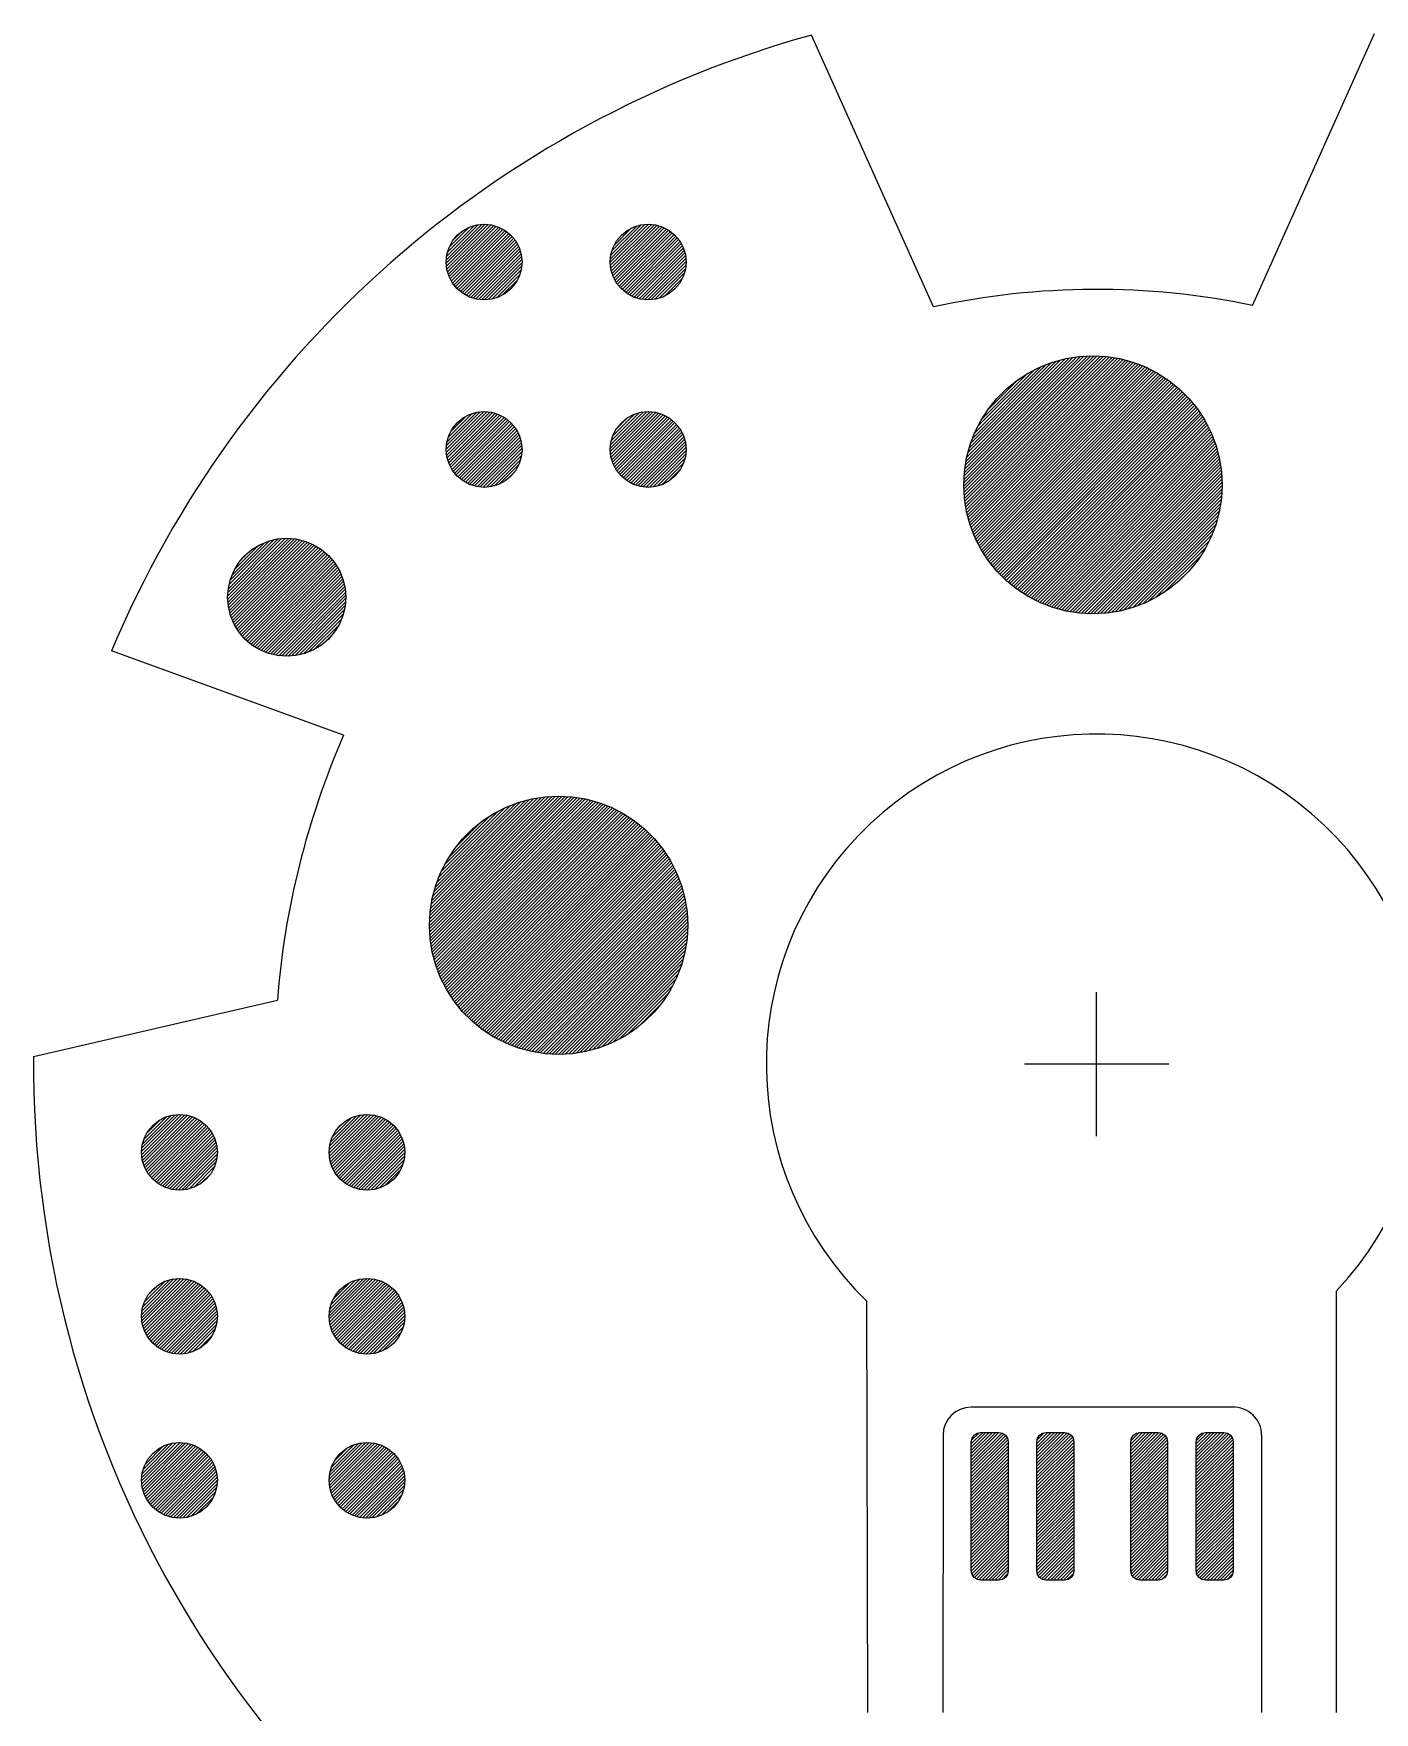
# Model space of a CAD drawing. Header units: inches. Extents: x 10 to 430, y -15 to 282.
# Drawn here: x 220.9 to 293.6, y 38.1 to 129.2 of the extents above; entities that cross this region are included whole.
import ezdxf

# ---------------------------------------------------------------- set-up
doc = ezdxf.new("R2010")
doc.units = ezdxf.units.IN
doc.header["$MEASUREMENT"] = 0
doc.layers.add('BLACK', color=7, linetype='Continuous')

msp = doc.modelspace()

# ---------------------------------------------------------------- hatches: boundary and pattern name
h = msp.add_hatch()
h.set_pattern_fill('ANSI31', color=256)
h.paths.add_polyline_path([(230.878, 68.512), (230.838, 68.913), (230.721, 69.299), (230.532, 69.654), (230.276, 69.965), (229.965, 70.221), (229.609, 70.411), (229.224, 70.528), (228.823, 70.567), (228.422, 70.528), (228.036, 70.411), (227.681, 70.221), (227.37, 69.965), (227.114, 69.654), (226.924, 69.299), (226.807, 68.913), (226.768, 68.512), (226.807, 68.111), (226.924, 67.726), (227.114, 67.371), (227.37, 67.059), (227.681, 66.804), (228.036, 66.614), (228.422, 66.497), (228.823, 66.457), (229.224, 66.497), (229.609, 66.614), (229.965, 66.804), (230.276, 67.059), (230.532, 67.371), (230.721, 67.726), (230.838, 68.111)])
h.paths.add_polyline_path([(230.721, 60.409), (230.532, 60.764), (230.276, 61.075), (229.965, 61.331), (229.609, 61.521), (229.224, 61.638), (228.823, 61.677), (228.422, 61.638), (228.036, 61.521), (227.681, 61.331), (227.37, 61.075), (227.114, 60.764), (226.924, 60.409), (226.807, 60.023), (226.768, 59.622), (226.807, 59.221), (226.924, 58.836), (227.114, 58.481), (227.37, 58.169), (227.681, 57.914), (228.036, 57.724), (228.422, 57.607), (228.823, 57.567), (229.224, 57.607), (229.609, 57.724), (229.965, 57.914), (230.276, 58.169), (230.532, 58.481), (230.721, 58.836), (230.838, 59.221), (230.878, 59.622), (230.838, 60.023)])
h.paths.add_polyline_path([(230.532, 51.874), (230.276, 52.185), (229.965, 52.441), (229.609, 52.631), (229.224, 52.748), (228.823, 52.787), (228.422, 52.748), (228.036, 52.631), (227.681, 52.441), (227.37, 52.185), (227.114, 51.874), (226.924, 51.519), (226.807, 51.133), (226.768, 50.732), (226.807, 50.331), (226.924, 49.946), (227.114, 49.591), (227.37, 49.279), (227.681, 49.024), (228.036, 48.834), (228.422, 48.717), (228.823, 48.677), (229.224, 48.717), (229.609, 48.834), (229.965, 49.024), (230.276, 49.279), (230.532, 49.591), (230.721, 49.946), (230.838, 50.331), (230.878, 50.732), (230.838, 51.133), (230.721, 51.519)])
h.paths.add_polyline_path([(241.038, 50.732), (240.998, 51.133), (240.881, 51.519), (240.692, 51.874), (240.436, 52.185), (240.125, 52.441), (239.769, 52.631), (239.384, 52.748), (238.983, 52.787), (238.582, 52.748), (238.196, 52.631), (237.841, 52.441), (237.53, 52.185), (237.274, 51.874), (237.084, 51.519), (236.967, 51.133), (236.928, 50.732), (236.967, 50.331), (237.084, 49.946), (237.274, 49.591), (237.53, 49.279), (237.841, 49.024), (238.196, 48.834), (238.582, 48.717), (238.983, 48.677), (239.384, 48.717), (239.769, 48.834), (240.125, 49.024), (240.436, 49.279), (240.692, 49.591), (240.881, 49.946), (240.998, 50.331)])
h.paths.add_polyline_path([(241.038, 59.622), (240.998, 60.023), (240.881, 60.409), (240.692, 60.764), (240.436, 61.075), (240.125, 61.331), (239.769, 61.521), (239.384, 61.638), (238.983, 61.677), (238.582, 61.638), (238.196, 61.521), (237.841, 61.331), (237.53, 61.075), (237.274, 60.764), (237.084, 60.409), (236.967, 60.023), (236.928, 59.622), (236.967, 59.221), (237.084, 58.836), (237.274, 58.481), (237.53, 58.169), (237.841, 57.914), (238.196, 57.724), (238.582, 57.607), (238.983, 57.567), (239.384, 57.607), (239.769, 57.724), (240.125, 57.914), (240.436, 58.169), (240.692, 58.481), (240.881, 58.836), (240.998, 59.221)])
h.paths.add_polyline_path([(240.998, 68.111), (241.038, 68.512), (240.998, 68.913), (240.881, 69.299), (240.692, 69.654), (240.436, 69.965), (240.125, 70.221), (239.769, 70.411), (239.384, 70.528), (238.983, 70.567), (238.582, 70.528), (238.196, 70.411), (237.841, 70.221), (237.53, 69.965), (237.274, 69.654), (237.084, 69.299), (236.967, 68.913), (236.928, 68.512), (236.967, 68.111), (237.084, 67.726), (237.274, 67.371), (237.53, 67.059), (237.841, 66.804), (238.196, 66.614), (238.582, 66.497), (238.983, 66.457), (239.384, 66.497), (239.769, 66.614), (240.125, 66.804), (240.436, 67.059), (240.692, 67.371), (240.881, 67.726)])
h.paths.add_polyline_path([(256.024, 78.656), (256.213, 79.363), (256.328, 80.087), (256.366, 80.819), (256.328, 81.55), (256.213, 82.274), (256.024, 82.982), (255.761, 83.666), (255.429, 84.319), (255.029, 84.933), (254.568, 85.503), (254.05, 86.021), (253.481, 86.482), (252.866, 86.881), (252.214, 87.214), (251.529, 87.476), (250.822, 87.666), (250.098, 87.78), (249.366, 87.819), (248.635, 87.78), (247.911, 87.666), (247.203, 87.476), (246.519, 87.214), (245.866, 86.881), (245.252, 86.482), (244.682, 86.021), (244.164, 85.503), (243.703, 84.933), (243.304, 84.319), (242.972, 83.666), (242.709, 82.982), (242.519, 82.274), (242.405, 81.55), (242.366, 80.819), (242.405, 80.087), (242.519, 79.363), (242.709, 78.656), (242.972, 77.972), (243.304, 77.319), (243.703, 76.704), (244.164, 76.135), (244.682, 75.617), (245.252, 75.156), (245.866, 74.757), (246.519, 74.424), (247.203, 74.161), (247.911, 73.972), (248.635, 73.857), (249.366, 73.819), (250.098, 73.857), (250.822, 73.972), (251.529, 74.161), (252.214, 74.424), (252.866, 74.757), (253.481, 75.156), (254.05, 75.617), (254.568, 76.135), (255.029, 76.704), (255.429, 77.319), (255.761, 77.972)])
h.paths.add_polyline_path([(263.257, 27.987, 1), (269.004, 27.987, 1)])
h.paths.add_polyline_path([(273.734, 52.823), (273.696, 53.014), (273.588, 53.176), (273.426, 53.285), (273.234, 53.323), (272.234, 53.323), (272.043, 53.285), (271.881, 53.176), (271.772, 53.014), (271.734, 52.823), (271.734, 45.823), (271.772, 45.631), (271.881, 45.469), (272.043, 45.361), (272.234, 45.323), (273.234, 45.323), (273.426, 45.361), (273.588, 45.469), (273.696, 45.631), (273.734, 45.823)])
h.paths.add_polyline_path([(277.29, 52.823), (277.252, 53.014), (277.144, 53.176), (276.982, 53.285), (276.79, 53.323), (275.79, 53.323), (275.599, 53.285), (275.437, 53.176), (275.328, 53.014), (275.29, 52.823), (275.29, 45.823), (275.328, 45.631), (275.437, 45.469), (275.599, 45.361), (275.79, 45.323), (276.79, 45.323), (276.982, 45.361), (277.144, 45.469), (277.252, 45.631), (277.29, 45.823)])
h.paths.add_polyline_path([(282.37, 52.823), (282.332, 53.014), (282.224, 53.176), (282.062, 53.285), (281.87, 53.323), (280.87, 53.323), (280.679, 53.285), (280.517, 53.176), (280.408, 53.014), (280.37, 52.823), (280.37, 45.823), (280.408, 45.631), (280.517, 45.469), (280.679, 45.361), (280.87, 45.323), (281.87, 45.323), (282.062, 45.361), (282.224, 45.469), (282.332, 45.631), (282.37, 45.823)])
h.paths.add_polyline_path([(285.926, 52.823), (285.888, 53.014), (285.78, 53.176), (285.618, 53.285), (285.426, 53.323), (284.426, 53.323), (284.235, 53.285), (284.073, 53.176), (283.964, 53.014), (283.926, 52.823), (283.926, 45.823), (283.964, 45.631), (284.073, 45.469), (284.235, 45.361), (284.426, 45.323), (285.426, 45.323), (285.618, 45.361), (285.78, 45.469), (285.888, 45.631), (285.926, 45.823)])
h.paths.add_polyline_path([(281.419, 24.788), (281.093, 25.17), (280.711, 25.496), (280.283, 25.758), (279.819, 25.95), (279.331, 26.067), (278.83, 26.107), (278.33, 26.067), (277.842, 25.95), (277.378, 25.758), (276.949, 25.496), (276.568, 25.17), (276.242, 24.788), (275.979, 24.36), (275.787, 23.896), (275.67, 23.407), (275.63, 22.907), (275.67, 22.406), (275.787, 21.918), (275.979, 21.454), (276.242, 21.026), (276.568, 20.644), (276.949, 20.318), (277.378, 20.056), (277.842, 19.863), (278.33, 19.746), (278.83, 19.707), (279.331, 19.746), (279.819, 19.863), (280.283, 20.056), (280.711, 20.318), (281.093, 20.644), (281.419, 21.026), (281.682, 21.454), (281.874, 21.918), (281.991, 22.406), (282.03, 22.907), (281.991, 23.407), (281.874, 23.896), (281.682, 24.36)])
h.paths.add_polyline_path([(288.657, 27.987, 1), (294.404, 27.987, 1)])
h.paths.add_polyline_path([(302.876, 34.576), (302.766, 34.914), (302.588, 35.222), (302.35, 35.486), (302.063, 35.695), (301.738, 35.839), (301.391, 35.913), (301.035, 35.913), (300.688, 35.839), (300.363, 35.695), (300.075, 35.486), (299.838, 35.222), (299.66, 34.914), (299.55, 34.576), (299.513, 34.222), (299.55, 33.869), (299.66, 33.531), (299.838, 33.223), (300.075, 32.959), (300.363, 32.75), (300.688, 32.605), (301.035, 32.532), (301.391, 32.532), (301.738, 32.605), (302.063, 32.75), (302.35, 32.959), (302.588, 33.223), (302.766, 33.531), (302.876, 33.869), (302.913, 34.222)])
h.paths.add_polyline_path([(307.956, 34.576), (307.846, 34.914), (307.668, 35.222), (307.43, 35.486), (307.143, 35.695), (306.818, 35.839), (306.471, 35.913), (306.115, 35.913), (305.768, 35.839), (305.443, 35.695), (305.155, 35.486), (304.918, 35.222), (304.74, 34.914), (304.63, 34.576), (304.593, 34.222), (304.63, 33.869), (304.74, 33.531), (304.918, 33.223), (305.155, 32.959), (305.443, 32.75), (305.768, 32.605), (306.115, 32.532), (306.471, 32.532), (306.818, 32.605), (307.143, 32.75), (307.43, 32.959), (307.668, 33.223), (307.846, 33.531), (307.956, 33.869), (307.993, 34.222)])
h.paths.add_polyline_path([(313.073, 35.922), (309.673, 35.922), (309.673, 32.522), (313.073, 32.522)])
h.paths.add_polyline_path([(319.738, 50.331), (319.778, 50.732), (319.738, 51.133), (319.621, 51.519), (319.432, 51.874), (319.176, 52.185), (318.865, 52.441), (318.509, 52.631), (318.124, 52.748), (317.723, 52.787), (317.322, 52.748), (316.936, 52.631), (316.581, 52.441), (316.27, 52.185), (316.014, 51.874), (315.824, 51.519), (315.707, 51.133), (315.668, 50.732), (315.707, 50.331), (315.824, 49.946), (316.014, 49.591), (316.27, 49.279), (316.581, 49.024), (316.936, 48.834), (317.322, 48.717), (317.723, 48.677), (318.124, 48.717), (318.509, 48.834), (318.865, 49.024), (319.176, 49.279), (319.432, 49.591), (319.621, 49.946)])
h.paths.add_polyline_path([(319.738, 59.221), (319.778, 59.622), (319.738, 60.023), (319.621, 60.409), (319.432, 60.764), (319.176, 61.075), (318.865, 61.331), (318.509, 61.521), (318.124, 61.638), (317.723, 61.677), (317.322, 61.638), (316.936, 61.521), (316.581, 61.331), (316.27, 61.075), (316.014, 60.764), (315.824, 60.409), (315.707, 60.023), (315.668, 59.622), (315.707, 59.221), (315.824, 58.836), (316.014, 58.481), (316.27, 58.169), (316.581, 57.914), (316.936, 57.724), (317.322, 57.607), (317.723, 57.567), (318.124, 57.607), (318.509, 57.724), (318.865, 57.914), (319.176, 58.169), (319.432, 58.481), (319.621, 58.836)])
h.paths.add_polyline_path([(319.778, 68.512), (319.738, 68.913), (319.621, 69.299), (319.432, 69.654), (319.176, 69.965), (318.865, 70.221), (318.509, 70.411), (318.124, 70.528), (317.723, 70.567), (317.322, 70.528), (316.936, 70.411), (316.581, 70.221), (316.27, 69.965), (316.014, 69.654), (315.824, 69.299), (315.707, 68.913), (315.668, 68.512), (315.707, 68.111), (315.824, 67.726), (316.014, 67.371), (316.27, 67.059), (316.581, 66.804), (316.936, 66.614), (317.322, 66.497), (317.723, 66.457), (318.124, 66.497), (318.509, 66.614), (318.865, 66.804), (319.176, 67.059), (319.432, 67.371), (319.621, 67.726), (319.738, 68.111)])
h.paths.add_polyline_path([(329.898, 68.913), (329.781, 69.299), (329.592, 69.654), (329.336, 69.965), (329.025, 70.221), (328.669, 70.411), (328.284, 70.528), (327.883, 70.567), (327.482, 70.528), (327.096, 70.411), (326.741, 70.221), (326.43, 69.965), (326.174, 69.654), (325.984, 69.299), (325.867, 68.913), (325.828, 68.512), (325.867, 68.111), (325.984, 67.726), (326.174, 67.371), (326.43, 67.059), (326.741, 66.804), (327.096, 66.614), (327.482, 66.497), (327.883, 66.457), (328.284, 66.497), (328.669, 66.614), (329.025, 66.804), (329.336, 67.059), (329.592, 67.371), (329.781, 67.726), (329.898, 68.111), (329.938, 68.512)])
h.paths.add_polyline_path([(329.898, 60.023), (329.781, 60.409), (329.592, 60.764), (329.336, 61.075), (329.025, 61.331), (328.669, 61.521), (328.284, 61.638), (327.883, 61.677), (327.482, 61.638), (327.096, 61.521), (326.741, 61.331), (326.43, 61.075), (326.174, 60.764), (325.984, 60.409), (325.867, 60.023), (325.828, 59.622), (325.867, 59.221), (325.984, 58.836), (326.174, 58.481), (326.43, 58.169), (326.741, 57.914), (327.096, 57.724), (327.482, 57.607), (327.883, 57.567), (328.284, 57.607), (328.669, 57.724), (329.025, 57.914), (329.336, 58.169), (329.592, 58.481), (329.781, 58.836), (329.898, 59.221), (329.938, 59.622)])
h.paths.add_polyline_path([(329.781, 51.519), (329.592, 51.874), (329.336, 52.185), (329.025, 52.441), (328.669, 52.631), (328.284, 52.748), (327.883, 52.787), (327.482, 52.748), (327.096, 52.631), (326.741, 52.441), (326.43, 52.185), (326.174, 51.874), (325.984, 51.519), (325.867, 51.133), (325.828, 50.732), (325.867, 50.331), (325.984, 49.946), (326.174, 49.591), (326.43, 49.279), (326.741, 49.024), (327.096, 48.834), (327.482, 48.717), (327.883, 48.677), (328.284, 48.717), (328.669, 48.834), (329.025, 49.024), (329.336, 49.279), (329.592, 49.591), (329.781, 49.946), (329.898, 50.331), (329.938, 50.732), (329.898, 51.133)])
h.paths.add_polyline_path([(314.748, 80.087), (314.786, 80.819), (314.748, 81.55), (314.633, 82.274), (314.444, 82.982), (314.181, 83.666), (313.849, 84.319), (313.449, 84.933), (312.988, 85.503), (312.47, 86.021), (311.901, 86.482), (311.286, 86.881), (310.634, 87.214), (309.949, 87.476), (309.242, 87.666), (308.518, 87.78), (307.786, 87.819), (307.055, 87.78), (306.331, 87.666), (305.623, 87.476), (304.939, 87.214), (304.286, 86.881), (303.672, 86.482), (303.102, 86.021), (302.584, 85.503), (302.123, 84.933), (301.724, 84.319), (301.392, 83.666), (301.129, 82.982), (300.939, 82.274), (300.825, 81.55), (300.786, 80.819), (300.825, 80.087), (300.939, 79.363), (301.129, 78.656), (301.392, 77.972), (301.724, 77.319), (302.123, 76.704), (302.584, 76.135), (303.102, 75.617), (303.672, 75.156), (304.286, 74.757), (304.939, 74.424), (305.623, 74.161), (306.331, 73.972), (307.055, 73.857), (307.786, 73.819), (308.518, 73.857), (309.242, 73.972), (309.949, 74.161), (310.634, 74.424), (311.286, 74.757), (311.901, 75.156), (312.47, 75.617), (312.988, 76.135), (313.449, 76.704), (313.849, 77.319), (314.181, 77.972), (314.444, 78.656), (314.633, 79.363)])
h.paths.add_polyline_path([(285.284, 105.426), (285.169, 106.15), (284.98, 106.858), (284.717, 107.542), (284.385, 108.195), (283.985, 108.809), (283.524, 109.379), (283.006, 109.897), (282.437, 110.358), (281.822, 110.757), (281.17, 111.09), (280.485, 111.352), (279.778, 111.542), (279.054, 111.656), (278.322, 111.695), (277.591, 111.656), (276.867, 111.542), (276.159, 111.352), (275.475, 111.09), (274.822, 110.757), (274.208, 110.358), (273.638, 109.897), (273.12, 109.379), (272.659, 108.809), (272.26, 108.195), (271.928, 107.542), (271.665, 106.858), (271.475, 106.15), (271.361, 105.426), (271.322, 104.695), (271.361, 103.963), (271.475, 103.239), (271.665, 102.532), (271.928, 101.848), (272.26, 101.195), (272.659, 100.58), (273.12, 100.011), (273.638, 99.493), (274.208, 99.032), (274.822, 98.633), (275.475, 98.3), (276.159, 98.037), (276.867, 97.848), (277.591, 97.733), (278.322, 97.695), (279.054, 97.733), (279.778, 97.848), (280.485, 98.037), (281.17, 98.3), (281.822, 98.633), (282.437, 99.032), (283.006, 99.493), (283.524, 100.011), (283.985, 100.58), (284.385, 101.195), (284.717, 101.848), (284.98, 102.532), (285.169, 103.239), (285.284, 103.963), (285.322, 104.695)])
h.paths.add_polyline_path([(256.238, 107.013), (256.121, 107.399), (255.932, 107.754), (255.676, 108.065), (255.365, 108.321), (255.009, 108.511), (254.624, 108.628), (254.223, 108.667), (253.822, 108.628), (253.436, 108.511), (253.081, 108.321), (252.77, 108.065), (252.514, 107.754), (252.324, 107.399), (252.207, 107.013), (252.168, 106.612), (252.207, 106.211), (252.324, 105.826), (252.514, 105.471), (252.77, 105.159), (253.081, 104.904), (253.436, 104.714), (253.822, 104.597), (254.223, 104.557), (254.624, 104.597), (255.009, 104.714), (255.365, 104.904), (255.676, 105.159), (255.932, 105.471), (256.121, 105.826), (256.238, 106.211), (256.278, 106.612)])
h.paths.add_polyline_path([(247.348, 107.013), (247.231, 107.399), (247.042, 107.754), (246.786, 108.065), (246.475, 108.321), (246.119, 108.511), (245.734, 108.628), (245.333, 108.667), (244.932, 108.628), (244.546, 108.511), (244.191, 108.321), (243.88, 108.065), (243.624, 107.754), (243.434, 107.399), (243.317, 107.013), (243.278, 106.612), (243.317, 106.211), (243.434, 105.826), (243.624, 105.471), (243.88, 105.159), (244.191, 104.904), (244.546, 104.714), (244.932, 104.597), (245.333, 104.557), (245.734, 104.597), (246.119, 104.714), (246.475, 104.904), (246.786, 105.159), (247.042, 105.471), (247.231, 105.826), (247.348, 106.211), (247.388, 106.612)])
h.paths.add_polyline_path([(237.678, 99.588), (237.486, 100.052), (237.223, 100.48), (236.897, 100.862), (236.515, 101.188), (236.087, 101.45), (235.623, 101.642), (235.135, 101.759), (234.634, 101.799), (234.134, 101.759), (233.646, 101.642), (233.182, 101.45), (232.753, 101.188), (232.372, 100.862), (232.046, 100.48), (231.783, 100.052), (231.591, 99.588), (231.474, 99.099), (231.434, 98.599), (231.474, 98.098), (231.591, 97.61), (231.783, 97.146), (232.046, 96.718), (232.372, 96.336), (232.753, 96.01), (233.182, 95.748), (233.646, 95.555), (234.134, 95.438), (234.634, 95.399), (235.135, 95.438), (235.623, 95.555), (236.087, 95.748), (236.515, 96.01), (236.897, 96.336), (237.223, 96.718), (237.486, 97.146), (237.678, 97.61), (237.795, 98.098), (237.834, 98.599), (237.795, 99.099)])
h.paths.add_polyline_path([(247.348, 117.173), (247.231, 117.559), (247.042, 117.914), (246.786, 118.225), (246.475, 118.481), (246.119, 118.671), (245.734, 118.788), (245.333, 118.827), (244.932, 118.788), (244.546, 118.671), (244.191, 118.481), (243.88, 118.225), (243.624, 117.914), (243.434, 117.559), (243.317, 117.173), (243.278, 116.772), (243.317, 116.371), (243.434, 115.986), (243.624, 115.631), (243.88, 115.319), (244.191, 115.064), (244.546, 114.874), (244.932, 114.757), (245.333, 114.717), (245.734, 114.757), (246.119, 114.874), (246.475, 115.064), (246.786, 115.319), (247.042, 115.631), (247.231, 115.986), (247.348, 116.371), (247.388, 116.772)])
h.paths.add_polyline_path([(256.238, 117.173), (256.121, 117.559), (255.932, 117.914), (255.676, 118.225), (255.365, 118.481), (255.009, 118.671), (254.624, 118.788), (254.223, 118.827), (253.822, 118.788), (253.436, 118.671), (253.081, 118.481), (252.77, 118.225), (252.514, 117.914), (252.324, 117.559), (252.207, 117.173), (252.168, 116.772), (252.207, 116.371), (252.324, 115.986), (252.514, 115.631), (252.77, 115.319), (253.081, 115.064), (253.436, 114.874), (253.822, 114.757), (254.223, 114.717), (254.624, 114.757), (255.009, 114.874), (255.365, 115.064), (255.676, 115.319), (255.932, 115.631), (256.121, 115.986), (256.238, 116.371), (256.278, 116.772)])
h.paths.add_polyline_path([(304.498, 117.173), (304.381, 117.559), (304.192, 117.914), (303.936, 118.225), (303.625, 118.481), (303.269, 118.671), (302.884, 118.788), (302.483, 118.827), (302.082, 118.788), (301.696, 118.671), (301.341, 118.481), (301.03, 118.225), (300.774, 117.914), (300.584, 117.559), (300.467, 117.173), (300.428, 116.772), (300.467, 116.371), (300.584, 115.986), (300.774, 115.631), (301.03, 115.319), (301.341, 115.064), (301.696, 114.874), (302.082, 114.757), (302.483, 114.717), (302.884, 114.757), (303.269, 114.874), (303.625, 115.064), (303.936, 115.319), (304.192, 115.631), (304.381, 115.986), (304.498, 116.371), (304.538, 116.772)])
h.paths.add_polyline_path([(304.381, 107.399), (304.192, 107.754), (303.936, 108.065), (303.625, 108.321), (303.269, 108.511), (302.884, 108.628), (302.483, 108.667), (302.082, 108.628), (301.696, 108.511), (301.341, 108.321), (301.03, 108.065), (300.774, 107.754), (300.584, 107.399), (300.467, 107.013), (300.428, 106.612), (300.467, 106.211), (300.584, 105.826), (300.774, 105.471), (301.03, 105.159), (301.341, 104.904), (301.696, 104.714), (302.082, 104.597), (302.483, 104.557), (302.884, 104.597), (303.269, 104.714), (303.625, 104.904), (303.936, 105.159), (304.192, 105.471), (304.381, 105.826), (304.498, 106.211), (304.538, 106.612), (304.498, 107.013)])
h.paths.add_polyline_path([(313.271, 107.399), (313.082, 107.754), (312.826, 108.065), (312.515, 108.321), (312.159, 108.511), (311.774, 108.628), (311.373, 108.667), (310.972, 108.628), (310.586, 108.511), (310.231, 108.321), (309.92, 108.065), (309.664, 107.754), (309.474, 107.399), (309.357, 107.013), (309.318, 106.612), (309.357, 106.211), (309.474, 105.826), (309.664, 105.471), (309.92, 105.159), (310.231, 104.904), (310.586, 104.714), (310.972, 104.597), (311.373, 104.557), (311.774, 104.597), (312.159, 104.714), (312.515, 104.904), (312.826, 105.159), (313.082, 105.471), (313.271, 105.826), (313.388, 106.211), (313.428, 106.612), (313.388, 107.013)])
h.paths.add_polyline_path([(313.428, 116.772), (313.388, 117.173), (313.271, 117.559), (313.082, 117.914), (312.826, 118.225), (312.515, 118.481), (312.159, 118.671), (311.774, 118.788), (311.373, 118.827), (310.972, 118.788), (310.586, 118.671), (310.231, 118.481), (309.92, 118.225), (309.664, 117.914), (309.474, 117.559), (309.357, 117.173), (309.318, 116.772), (309.357, 116.371), (309.474, 115.986), (309.664, 115.631), (309.92, 115.319), (310.231, 115.064), (310.586, 114.874), (310.972, 114.757), (311.373, 114.717), (311.774, 114.757), (312.159, 114.874), (312.515, 115.064), (312.826, 115.319), (313.082, 115.631), (313.271, 115.986), (313.388, 116.371)])
h.paths.add_polyline_path([(325.679, 99.099), (325.562, 99.588), (325.37, 100.052), (325.107, 100.48), (324.781, 100.862), (324.399, 101.188), (323.971, 101.45), (323.507, 101.642), (323.019, 101.759), (322.518, 101.799), (322.018, 101.759), (321.53, 101.642), (321.066, 101.45), (320.637, 101.188), (320.256, 100.862), (319.93, 100.48), (319.667, 100.052), (319.475, 99.588), (319.358, 99.099), (319.318, 98.599), (319.358, 98.098), (319.475, 97.61), (319.667, 97.146), (319.93, 96.718), (320.256, 96.336), (320.637, 96.01), (321.066, 95.748), (321.53, 95.555), (322.018, 95.438), (322.518, 95.399), (323.019, 95.438), (323.507, 95.555), (323.971, 95.748), (324.399, 96.01), (324.781, 96.336), (325.107, 96.718), (325.37, 97.146), (325.562, 97.61), (325.679, 98.098), (325.718, 98.599)])

# ---------------------------------------------------------------- linework, layer by layer
for p, q in [((278.519, 69.38), (278.519, 77.2)), ((282.429, 73.29), (274.609, 73.29))]:
    msp.add_line(p, q)
at = {"layer": 'BLACK', "linetype": 'Continuous'}
for p, q in [((269.686, 114.347), (263.082, 129.079)), ((286.975, 114.426), (293.579, 129.158)), ((243.88, 118.225), (244.191, 118.481)), ((244.191, 118.481), (244.546, 118.671)), ((244.546, 118.671), (244.932, 118.788)), ((244.932, 118.788), (245.333, 118.827)), ((245.333, 118.827), (245.734, 118.788)), ((245.734, 118.788), (246.119, 118.671)), ((246.119, 118.671), (246.475, 118.481)), ((246.475, 118.481), (246.786, 118.225)), ((252.77, 118.225), (253.081, 118.481)), ((253.081, 118.481), (253.436, 118.671)), ((253.436, 118.671), (253.822, 118.788)), ((253.822, 118.788), (254.223, 118.827)), ((254.223, 118.827), (254.624, 118.788)), ((254.624, 118.788), (255.009, 118.671)), ((255.009, 118.671), (255.365, 118.481)), ((255.365, 118.481), (255.676, 118.225)), ((243.317, 117.173), (243.434, 117.559)), ((243.434, 117.559), (243.624, 117.914)), ((243.624, 117.914), (243.88, 118.225)), ((246.786, 118.225), (247.042, 117.914)), ((247.042, 117.914), (247.231, 117.559)), ((247.231, 117.559), (247.348, 117.173)), ((252.207, 117.173), (252.324, 117.559)), ((252.324, 117.559), (252.514, 117.914)), ((252.514, 117.914), (252.77, 118.225)), ((255.676, 118.225), (255.932, 117.914)), ((255.932, 117.914), (256.121, 117.559)), ((256.121, 117.559), (256.238, 117.173)), ((243.278, 116.772), (243.317, 117.173)), ((243.317, 116.371), (243.278, 116.772)), ((247.348, 117.173), (247.388, 116.772)), ((247.388, 116.772), (247.348, 116.371)), ((252.168, 116.772), (252.207, 117.173)), ((252.207, 116.371), (252.168, 116.772)), ((256.238, 117.173), (256.278, 116.772)), ((256.278, 116.772), (256.238, 116.371)), ((243.434, 115.986), (243.317, 116.371)), ((243.624, 115.631), (243.434, 115.986)), ((243.88, 115.319), (243.624, 115.631)), ((247.042, 115.631), (246.786, 115.319)), ((247.231, 115.986), (247.042, 115.631)), ((247.348, 116.371), (247.231, 115.986)), ((252.324, 115.986), (252.207, 116.371)), ((252.514, 115.631), (252.324, 115.986)), ((252.77, 115.319), (252.514, 115.631)), ((255.932, 115.631), (255.676, 115.319)), ((256.121, 115.986), (255.932, 115.631)), ((256.238, 116.371), (256.121, 115.986)), ((244.191, 115.064), (243.88, 115.319)), ((244.546, 114.874), (244.191, 115.064)), ((244.932, 114.757), (244.546, 114.874)), ((245.333, 114.717), (244.932, 114.757)), ((245.734, 114.757), (245.333, 114.717)), ((246.119, 114.874), (245.734, 114.757)), ((246.475, 115.064), (246.119, 114.874)), ((246.786, 115.319), (246.475, 115.064)), ((253.081, 115.064), (252.77, 115.319)), ((253.436, 114.874), (253.081, 115.064)), ((253.822, 114.757), (253.436, 114.874)), ((254.223, 114.717), (253.822, 114.757)), ((254.624, 114.757), (254.223, 114.717)), ((255.009, 114.874), (254.624, 114.757)), ((255.365, 115.064), (255.009, 114.874)), ((255.676, 115.319), (255.365, 115.064)), ((274.822, 110.757), (275.475, 111.09)), ((275.475, 111.09), (276.159, 111.352)), ((276.159, 111.352), (276.867, 111.542)), ((276.867, 111.542), (277.591, 111.656)), ((277.591, 111.656), (278.322, 111.695)), ((278.322, 111.695), (279.054, 111.656)), ((279.054, 111.656), (279.778, 111.542)), ((279.778, 111.542), (280.485, 111.352)), ((280.485, 111.352), (281.17, 111.09)), ((281.17, 111.09), (281.822, 110.757)), ((273.638, 109.897), (274.208, 110.358)), ((274.208, 110.358), (274.822, 110.757)), ((281.822, 110.757), (282.437, 110.358)), ((282.437, 110.358), (283.006, 109.897)), ((272.659, 108.809), (273.12, 109.379)), ((273.12, 109.379), (273.638, 109.897)), ((283.006, 109.897), (283.524, 109.379)), ((283.524, 109.379), (283.985, 108.809)), ((243.88, 108.065), (244.191, 108.321)), ((244.191, 108.321), (244.546, 108.511)), ((244.546, 108.511), (244.932, 108.628)), ((244.932, 108.628), (245.333, 108.667)), ((245.333, 108.667), (245.734, 108.628)), ((245.734, 108.628), (246.119, 108.511)), ((246.119, 108.511), (246.475, 108.321)), ((246.475, 108.321), (246.786, 108.065)), ((252.77, 108.065), (253.081, 108.321)), ((253.081, 108.321), (253.436, 108.511)), ((253.436, 108.511), (253.822, 108.628)), ((253.822, 108.628), (254.223, 108.667)), ((254.223, 108.667), (254.624, 108.628)), ((254.624, 108.628), (255.009, 108.511)), ((255.009, 108.511), (255.365, 108.321)), ((255.365, 108.321), (255.676, 108.065)), ((272.26, 108.195), (272.659, 108.809)), ((283.985, 108.809), (284.385, 108.195)), ((243.317, 107.013), (243.434, 107.399)), ((243.434, 107.399), (243.624, 107.754)), ((243.624, 107.754), (243.88, 108.065)), ((246.786, 108.065), (247.042, 107.754)), ((247.042, 107.754), (247.231, 107.399)), ((247.231, 107.399), (247.348, 107.013)), ((252.207, 107.013), (252.324, 107.399)), ((252.324, 107.399), (252.514, 107.754)), ((252.514, 107.754), (252.77, 108.065)), ((255.676, 108.065), (255.932, 107.754)), ((255.932, 107.754), (256.121, 107.399)), ((256.121, 107.399), (256.238, 107.013)), ((271.665, 106.858), (271.928, 107.542)), ((271.928, 107.542), (272.26, 108.195)), ((284.385, 108.195), (284.717, 107.542)), ((284.717, 107.542), (284.98, 106.858)), ((243.278, 106.612), (243.317, 107.013)), ((243.317, 106.211), (243.278, 106.612)), ((247.348, 107.013), (247.388, 106.612)), ((247.388, 106.612), (247.348, 106.211)), ((252.168, 106.612), (252.207, 107.013)), ((252.207, 106.211), (252.168, 106.612)), ((256.238, 107.013), (256.278, 106.612)), ((256.278, 106.612), (256.238, 106.211)), ((271.475, 106.15), (271.665, 106.858)), ((284.98, 106.858), (285.169, 106.15)), ((243.434, 105.826), (243.317, 106.211)), ((243.624, 105.471), (243.434, 105.826)), ((247.231, 105.826), (247.042, 105.471)), ((247.348, 106.211), (247.231, 105.826)), ((252.324, 105.826), (252.207, 106.211)), ((252.514, 105.471), (252.324, 105.826)), ((256.121, 105.826), (255.932, 105.471)), ((256.238, 106.211), (256.121, 105.826)), ((271.361, 105.426), (271.475, 106.15)), ((285.169, 106.15), (285.284, 105.426)), ((243.88, 105.159), (243.624, 105.471)), ((244.191, 104.904), (243.88, 105.159)), ((244.546, 104.714), (244.191, 104.904)), ((244.932, 104.597), (244.546, 104.714)), ((246.119, 104.714), (245.734, 104.597)), ((246.475, 104.904), (246.119, 104.714)), ((246.786, 105.159), (246.475, 104.904)), ((247.042, 105.471), (246.786, 105.159)), ((252.77, 105.159), (252.514, 105.471)), ((253.081, 104.904), (252.77, 105.159)), ((253.436, 104.714), (253.081, 104.904)), ((253.822, 104.597), (253.436, 104.714)), ((255.009, 104.714), (254.624, 104.597)), ((255.365, 104.904), (255.009, 104.714)), ((255.676, 105.159), (255.365, 104.904)), ((255.932, 105.471), (255.676, 105.159)), ((271.322, 104.695), (271.361, 105.426)), ((271.361, 103.963), (271.322, 104.695)), ((285.284, 105.426), (285.322, 104.695)), ((285.322, 104.695), (285.284, 103.963)), ((245.333, 104.557), (244.932, 104.597)), ((245.734, 104.597), (245.333, 104.557)), ((254.223, 104.557), (253.822, 104.597)), ((254.624, 104.597), (254.223, 104.557)), ((271.475, 103.239), (271.361, 103.963)), ((285.284, 103.963), (285.169, 103.239)), ((271.665, 102.532), (271.475, 103.239)), ((285.169, 103.239), (284.98, 102.532)), ((271.928, 101.848), (271.665, 102.532)), ((284.98, 102.532), (284.717, 101.848)), ((232.372, 100.862), (232.753, 101.188)), ((232.753, 101.188), (233.182, 101.45)), ((233.182, 101.45), (233.646, 101.642)), ((233.646, 101.642), (234.134, 101.759)), ((234.134, 101.759), (234.634, 101.799)), ((234.634, 101.799), (235.135, 101.759)), ((235.135, 101.759), (235.623, 101.642)), ((235.623, 101.642), (236.087, 101.45)), ((236.087, 101.45), (236.515, 101.188)), ((236.515, 101.188), (236.897, 100.862)), ((272.26, 101.195), (271.928, 101.848)), ((272.659, 100.58), (272.26, 101.195)), ((284.385, 101.195), (283.985, 100.58)), ((284.717, 101.848), (284.385, 101.195)), ((231.783, 100.052), (232.046, 100.48)), ((232.046, 100.48), (232.372, 100.862)), ((236.897, 100.862), (237.223, 100.48)), ((237.223, 100.48), (237.486, 100.052)), ((273.12, 100.011), (272.659, 100.58)), ((283.985, 100.58), (283.524, 100.011)), ((231.474, 99.099), (231.591, 99.588)), ((231.591, 99.588), (231.783, 100.052)), ((237.486, 100.052), (237.678, 99.588)), ((237.678, 99.588), (237.795, 99.099)), ((273.638, 99.493), (273.12, 100.011)), ((274.208, 99.032), (273.638, 99.493)), ((283.006, 99.493), (282.437, 99.032)), ((283.524, 100.011), (283.006, 99.493)), ((231.434, 98.599), (231.474, 99.099)), ((231.474, 98.098), (231.434, 98.599)), ((237.795, 99.099), (237.834, 98.599)), ((237.834, 98.599), (237.795, 98.098)), ((274.822, 98.633), (274.208, 99.032)), ((275.475, 98.3), (274.822, 98.633)), ((276.159, 98.037), (275.475, 98.3)), ((281.17, 98.3), (280.485, 98.037)), ((281.822, 98.633), (281.17, 98.3)), ((282.437, 99.032), (281.822, 98.633)), ((231.591, 97.61), (231.474, 98.098)), ((231.783, 97.146), (231.591, 97.61)), ((237.678, 97.61), (237.486, 97.146)), ((237.795, 98.098), (237.678, 97.61)), ((276.867, 97.848), (276.159, 98.037)), ((277.591, 97.733), (276.867, 97.848)), ((278.322, 97.695), (277.591, 97.733)), ((279.054, 97.733), (278.322, 97.695)), ((279.778, 97.848), (279.054, 97.733)), ((280.485, 98.037), (279.778, 97.848)), ((232.046, 96.718), (231.783, 97.146)), ((232.372, 96.336), (232.046, 96.718)), ((237.223, 96.718), (236.897, 96.336)), ((237.486, 97.146), (237.223, 96.718)), ((237.717, 91.121), (225.146, 95.695)), ((232.753, 96.01), (232.372, 96.336)), ((233.182, 95.748), (232.753, 96.01)), ((233.646, 95.555), (233.182, 95.748)), ((236.087, 95.748), (235.623, 95.555)), ((236.515, 96.01), (236.087, 95.748)), ((236.897, 96.336), (236.515, 96.01)), ((234.134, 95.438), (233.646, 95.555)), ((234.634, 95.399), (234.134, 95.438)), ((235.135, 95.438), (234.634, 95.399)), ((235.623, 95.555), (235.135, 95.438)), ((246.519, 87.214), (247.203, 87.476)), ((247.203, 87.476), (247.911, 87.666)), ((247.911, 87.666), (248.635, 87.78)), ((248.635, 87.78), (249.366, 87.819)), ((249.366, 87.819), (250.098, 87.78)), ((250.098, 87.78), (250.822, 87.666)), ((250.822, 87.666), (251.529, 87.476)), ((251.529, 87.476), (252.214, 87.214)), ((244.682, 86.021), (245.252, 86.482)), ((245.252, 86.482), (245.866, 86.881)), ((245.866, 86.881), (246.519, 87.214)), ((252.214, 87.214), (252.866, 86.881)), ((252.866, 86.881), (253.481, 86.482)), ((253.481, 86.482), (254.05, 86.021)), ((244.164, 85.503), (244.682, 86.021)), ((254.05, 86.021), (254.568, 85.503)), ((243.304, 84.319), (243.703, 84.933)), ((243.703, 84.933), (244.164, 85.503)), ((254.568, 85.503), (255.029, 84.933)), ((255.029, 84.933), (255.429, 84.319)), ((242.972, 83.666), (243.304, 84.319)), ((255.429, 84.319), (255.761, 83.666)), ((242.519, 82.274), (242.709, 82.982)), ((242.709, 82.982), (242.972, 83.666)), ((255.761, 83.666), (256.024, 82.982)), ((256.024, 82.982), (256.213, 82.274)), ((242.405, 81.55), (242.519, 82.274)), ((256.213, 82.274), (256.328, 81.55)), ((242.366, 80.819), (242.405, 81.55)), ((256.328, 81.55), (256.366, 80.819)), ((242.405, 80.087), (242.366, 80.819)), ((256.366, 80.819), (256.328, 80.087)), ((242.519, 79.363), (242.405, 80.087)), ((242.709, 78.656), (242.519, 79.363)), ((256.213, 79.363), (256.024, 78.656)), ((256.328, 80.087), (256.213, 79.363)), ((242.972, 77.972), (242.709, 78.656)), ((256.024, 78.656), (255.761, 77.972)), ((243.304, 77.319), (242.972, 77.972)), ((255.761, 77.972), (255.429, 77.319)), ((220.918, 73.707), (234.126, 76.756)), ((243.703, 76.704), (243.304, 77.319)), ((244.164, 76.135), (243.703, 76.704)), ((255.029, 76.704), (254.568, 76.135)), ((255.429, 77.319), (255.029, 76.704)), ((244.682, 75.617), (244.164, 76.135)), ((245.252, 75.156), (244.682, 75.617)), ((254.05, 75.617), (253.481, 75.156)), ((254.568, 76.135), (254.05, 75.617)), ((245.866, 74.757), (245.252, 75.156)), ((246.519, 74.424), (245.866, 74.757)), ((252.866, 74.757), (252.214, 74.424)), ((253.481, 75.156), (252.866, 74.757)), ((247.203, 74.161), (246.519, 74.424)), ((247.911, 73.972), (247.203, 74.161)), ((248.635, 73.857), (247.911, 73.972)), ((249.366, 73.819), (248.635, 73.857)), ((250.098, 73.857), (249.366, 73.819)), ((250.822, 73.972), (250.098, 73.857)), ((251.529, 74.161), (250.822, 73.972)), ((252.214, 74.424), (251.529, 74.161)), ((227.37, 69.965), (227.681, 70.221)), ((227.681, 70.221), (228.036, 70.411)), ((228.036, 70.411), (228.422, 70.528)), ((228.422, 70.528), (228.823, 70.567)), ((228.823, 70.567), (229.224, 70.528)), ((229.224, 70.528), (229.609, 70.411)), ((229.609, 70.411), (229.965, 70.221)), ((229.965, 70.221), (230.276, 69.965)), ((237.53, 69.965), (237.841, 70.221)), ((237.841, 70.221), (238.196, 70.411)), ((238.196, 70.411), (238.582, 70.528)), ((238.582, 70.528), (238.983, 70.567)), ((238.983, 70.567), (239.384, 70.528)), ((239.384, 70.528), (239.769, 70.411)), ((239.769, 70.411), (240.125, 70.221)), ((240.125, 70.221), (240.436, 69.965)), ((226.807, 68.913), (226.924, 69.299)), ((226.924, 69.299), (227.114, 69.654)), ((227.114, 69.654), (227.37, 69.965)), ((230.276, 69.965), (230.532, 69.654)), ((230.532, 69.654), (230.721, 69.299)), ((230.721, 69.299), (230.838, 68.913)), ((236.967, 68.913), (237.084, 69.299)), ((237.084, 69.299), (237.274, 69.654)), ((237.274, 69.654), (237.53, 69.965)), ((240.436, 69.965), (240.692, 69.654)), ((240.692, 69.654), (240.881, 69.299)), ((240.881, 69.299), (240.998, 68.913)), ((226.768, 68.512), (226.807, 68.913)), ((226.807, 68.111), (226.768, 68.512)), ((230.838, 68.913), (230.878, 68.512)), ((230.878, 68.512), (230.838, 68.111)), ((236.928, 68.512), (236.967, 68.913)), ((236.967, 68.111), (236.928, 68.512)), ((240.998, 68.913), (241.038, 68.512)), ((241.038, 68.512), (240.998, 68.111)), ((226.924, 67.726), (226.807, 68.111)), ((227.114, 67.371), (226.924, 67.726)), ((227.37, 67.059), (227.114, 67.371)), ((230.532, 67.371), (230.276, 67.059)), ((230.721, 67.726), (230.532, 67.371)), ((230.838, 68.111), (230.721, 67.726)), ((237.084, 67.726), (236.967, 68.111)), ((237.274, 67.371), (237.084, 67.726)), ((237.53, 67.059), (237.274, 67.371)), ((240.692, 67.371), (240.436, 67.059)), ((240.881, 67.726), (240.692, 67.371)), ((240.998, 68.111), (240.881, 67.726)), ((227.681, 66.804), (227.37, 67.059)), ((228.036, 66.614), (227.681, 66.804)), ((228.422, 66.497), (228.036, 66.614)), ((228.823, 66.457), (228.422, 66.497)), ((229.224, 66.497), (228.823, 66.457)), ((229.609, 66.614), (229.224, 66.497)), ((229.965, 66.804), (229.609, 66.614)), ((230.276, 67.059), (229.965, 66.804)), ((237.841, 66.804), (237.53, 67.059)), ((238.196, 66.614), (237.841, 66.804)), ((238.582, 66.497), (238.196, 66.614)), ((238.983, 66.457), (238.582, 66.497)), ((239.384, 66.497), (238.983, 66.457)), ((239.769, 66.614), (239.384, 66.497)), ((240.125, 66.804), (239.769, 66.614)), ((240.436, 67.059), (240.125, 66.804)), ((227.114, 60.764), (227.37, 61.075)), ((227.37, 61.075), (227.681, 61.331)), ((227.681, 61.331), (228.036, 61.521)), ((228.036, 61.521), (228.422, 61.638)), ((228.422, 61.638), (228.823, 61.677)), ((228.823, 61.677), (229.224, 61.638)), ((229.224, 61.638), (229.609, 61.521)), ((229.609, 61.521), (229.965, 61.331)), ((229.965, 61.331), (230.276, 61.075)), ((230.276, 61.075), (230.532, 60.764)), ((237.274, 60.764), (237.53, 61.075)), ((237.53, 61.075), (237.841, 61.331)), ((237.841, 61.331), (238.196, 61.521)), ((238.196, 61.521), (238.582, 61.638)), ((238.582, 61.638), (238.983, 61.677)), ((238.983, 61.677), (239.384, 61.638)), ((239.384, 61.638), (239.769, 61.521)), ((239.769, 61.521), (240.125, 61.331)), ((240.125, 61.331), (240.436, 61.075)), ((240.436, 61.075), (240.692, 60.764)), ((291.53, 38.147), (291.53, 61.007)), ((226.807, 60.023), (226.924, 60.409)), ((226.924, 60.409), (227.114, 60.764)), ((230.532, 60.764), (230.721, 60.409)), ((230.721, 60.409), (230.838, 60.023)), ((236.967, 60.023), (237.084, 60.409)), ((237.084, 60.409), (237.274, 60.764)), ((240.692, 60.764), (240.881, 60.409)), ((240.881, 60.409), (240.998, 60.023)), ((266.13, 38.147), (266.071, 60.437)), ((226.768, 59.622), (226.807, 60.023)), ((226.807, 59.221), (226.768, 59.622)), ((226.924, 58.836), (226.807, 59.221)), ((230.838, 59.221), (230.721, 58.836)), ((230.838, 60.023), (230.878, 59.622)), ((230.878, 59.622), (230.838, 59.221)), ((236.928, 59.622), (236.967, 60.023)), ((236.967, 59.221), (236.928, 59.622)), ((237.084, 58.836), (236.967, 59.221)), ((240.998, 59.221), (240.881, 58.836)), ((240.998, 60.023), (241.038, 59.622)), ((241.038, 59.622), (240.998, 59.221)), ((227.114, 58.481), (226.924, 58.836)), ((227.37, 58.169), (227.114, 58.481)), ((230.532, 58.481), (230.276, 58.169)), ((230.721, 58.836), (230.532, 58.481)), ((237.274, 58.481), (237.084, 58.836)), ((237.53, 58.169), (237.274, 58.481)), ((240.692, 58.481), (240.436, 58.169)), ((240.881, 58.836), (240.692, 58.481)), ((227.681, 57.914), (227.37, 58.169)), ((228.036, 57.724), (227.681, 57.914)), ((228.422, 57.607), (228.036, 57.724)), ((228.823, 57.567), (228.422, 57.607)), ((229.224, 57.607), (228.823, 57.567)), ((229.609, 57.724), (229.224, 57.607)), ((229.965, 57.914), (229.609, 57.724)), ((230.276, 58.169), (229.965, 57.914)), ((237.841, 57.914), (237.53, 58.169)), ((238.196, 57.724), (237.841, 57.914)), ((238.582, 57.607), (238.196, 57.724)), ((238.983, 57.567), (238.582, 57.607)), ((239.384, 57.607), (238.983, 57.567)), ((239.769, 57.724), (239.384, 57.607)), ((240.125, 57.914), (239.769, 57.724)), ((240.436, 58.169), (240.125, 57.914)), ((285.886, 54.694), (271.724, 54.694)), ((228.422, 52.748), (228.823, 52.787)), ((228.823, 52.787), (229.224, 52.748)), ((238.582, 52.748), (238.983, 52.787)), ((238.983, 52.787), (239.384, 52.748)), ((270.2, 53.17), (270.194, 38.147)), ((271.734, 52.823), (271.772, 53.014)), ((271.734, 45.823), (271.734, 52.823)), ((271.772, 53.014), (271.881, 53.176)), ((271.881, 53.176), (272.043, 53.285)), ((272.043, 53.285), (272.234, 53.323)), ((272.234, 53.323), (273.234, 53.323)), ((273.234, 53.323), (273.426, 53.285)), ((273.426, 53.285), (273.588, 53.176)), ((273.588, 53.176), (273.696, 53.014)), ((273.696, 53.014), (273.734, 52.823)), ((273.734, 52.823), (273.734, 45.823)), ((275.29, 52.823), (275.328, 53.014)), ((275.29, 45.823), (275.29, 52.823)), ((275.328, 53.014), (275.437, 53.176)), ((275.437, 53.176), (275.599, 53.285)), ((275.599, 53.285), (275.79, 53.323)), ((275.79, 53.323), (276.79, 53.323)), ((276.79, 53.323), (276.982, 53.285)), ((276.982, 53.285), (277.144, 53.176)), ((277.144, 53.176), (277.252, 53.014)), ((277.252, 53.014), (277.29, 52.823)), ((277.29, 52.823), (277.29, 45.823)), ((280.37, 52.823), (280.408, 53.014)), ((280.37, 45.823), (280.37, 52.823)), ((280.408, 53.014), (280.517, 53.176)), ((280.517, 53.176), (280.679, 53.285)), ((280.679, 53.285), (280.87, 53.323)), ((280.87, 53.323), (281.87, 53.323)), ((281.87, 53.323), (282.062, 53.285)), ((282.062, 53.285), (282.224, 53.176)), ((282.224, 53.176), (282.332, 53.014)), ((282.332, 53.014), (282.37, 52.823)), ((282.37, 52.823), (282.37, 45.823)), ((283.926, 52.823), (283.964, 53.014)), ((283.926, 45.823), (283.926, 52.823)), ((283.964, 53.014), (284.073, 53.176)), ((284.073, 53.176), (284.235, 53.285)), ((284.235, 53.285), (284.426, 53.323)), ((284.426, 53.323), (285.426, 53.323)), ((285.426, 53.323), (285.618, 53.285)), ((285.618, 53.285), (285.78, 53.176)), ((285.78, 53.176), (285.888, 53.014)), ((285.888, 53.014), (285.926, 52.823)), ((285.926, 52.823), (285.926, 45.823)), ((287.466, 53.171), (287.466, 38.147)), ((227.114, 51.874), (227.37, 52.185)), ((227.37, 52.185), (227.681, 52.441)), ((227.681, 52.441), (228.036, 52.631)), ((228.036, 52.631), (228.422, 52.748)), ((229.224, 52.748), (229.609, 52.631)), ((229.609, 52.631), (229.965, 52.441)), ((229.965, 52.441), (230.276, 52.185)), ((230.276, 52.185), (230.532, 51.874)), ((237.274, 51.874), (237.53, 52.185)), ((237.53, 52.185), (237.841, 52.441)), ((237.841, 52.441), (238.196, 52.631)), ((238.196, 52.631), (238.582, 52.748)), ((239.384, 52.748), (239.769, 52.631)), ((239.769, 52.631), (240.125, 52.441)), ((240.125, 52.441), (240.436, 52.185)), ((240.436, 52.185), (240.692, 51.874)), ((226.768, 50.732), (226.807, 51.133)), ((226.807, 51.133), (226.924, 51.519)), ((226.924, 51.519), (227.114, 51.874)), ((230.532, 51.874), (230.721, 51.519)), ((230.721, 51.519), (230.838, 51.133)), ((230.838, 51.133), (230.878, 50.732)), ((236.928, 50.732), (236.967, 51.133)), ((236.967, 51.133), (237.084, 51.519)), ((237.084, 51.519), (237.274, 51.874)), ((240.692, 51.874), (240.881, 51.519)), ((240.881, 51.519), (240.998, 51.133)), ((240.998, 51.133), (241.038, 50.732)), ((226.807, 50.331), (226.768, 50.732)), ((226.924, 49.946), (226.807, 50.331)), ((230.838, 50.331), (230.721, 49.946)), ((230.878, 50.732), (230.838, 50.331)), ((236.967, 50.331), (236.928, 50.732)), ((237.084, 49.946), (236.967, 50.331)), ((240.998, 50.331), (240.881, 49.946)), ((241.038, 50.732), (240.998, 50.331)), ((227.114, 49.591), (226.924, 49.946)), ((227.37, 49.279), (227.114, 49.591)), ((227.681, 49.024), (227.37, 49.279)), ((230.276, 49.279), (229.965, 49.024)), ((230.532, 49.591), (230.276, 49.279)), ((230.721, 49.946), (230.532, 49.591)), ((237.274, 49.591), (237.084, 49.946)), ((237.53, 49.279), (237.274, 49.591)), ((237.841, 49.024), (237.53, 49.279)), ((240.436, 49.279), (240.125, 49.024)), ((240.692, 49.591), (240.436, 49.279)), ((240.881, 49.946), (240.692, 49.591)), ((228.036, 48.834), (227.681, 49.024)), ((228.422, 48.717), (228.036, 48.834)), ((228.823, 48.677), (228.422, 48.717)), ((229.224, 48.717), (228.823, 48.677)), ((229.609, 48.834), (229.224, 48.717)), ((229.965, 49.024), (229.609, 48.834)), ((238.196, 48.834), (237.841, 49.024)), ((238.582, 48.717), (238.196, 48.834)), ((238.983, 48.677), (238.582, 48.717)), ((239.384, 48.717), (238.983, 48.677)), ((239.769, 48.834), (239.384, 48.717)), ((240.125, 49.024), (239.769, 48.834)), ((271.772, 45.631), (271.734, 45.823)), ((271.881, 45.469), (271.772, 45.631)), ((273.696, 45.631), (273.588, 45.469)), ((273.734, 45.823), (273.696, 45.631)), ((275.328, 45.631), (275.29, 45.823)), ((275.437, 45.469), (275.328, 45.631)), ((277.252, 45.631), (277.144, 45.469)), ((277.29, 45.823), (277.252, 45.631)), ((280.408, 45.631), (280.37, 45.823)), ((280.517, 45.469), (280.408, 45.631)), ((282.332, 45.631), (282.224, 45.469)), ((282.37, 45.823), (282.332, 45.631)), ((283.964, 45.631), (283.926, 45.823)), ((284.073, 45.469), (283.964, 45.631)), ((285.888, 45.631), (285.78, 45.469)), ((285.926, 45.823), (285.888, 45.631)), ((272.043, 45.361), (271.881, 45.469)), ((272.234, 45.323), (272.043, 45.361)), ((273.234, 45.323), (272.234, 45.323)), ((273.426, 45.361), (273.234, 45.323)), ((273.588, 45.469), (273.426, 45.361)), ((275.599, 45.361), (275.437, 45.469)), ((275.79, 45.323), (275.599, 45.361)), ((276.79, 45.323), (275.79, 45.323)), ((276.982, 45.361), (276.79, 45.323)), ((277.144, 45.469), (276.982, 45.361)), ((280.679, 45.361), (280.517, 45.469)), ((280.87, 45.323), (280.679, 45.361)), ((281.87, 45.323), (280.87, 45.323)), ((282.062, 45.361), (281.87, 45.323)), ((282.224, 45.469), (282.062, 45.361)), ((284.235, 45.361), (284.073, 45.469)), ((284.426, 45.323), (284.235, 45.361)), ((285.426, 45.323), (284.426, 45.323)), ((285.618, 45.361), (285.426, 45.323)), ((285.78, 45.469), (285.618, 45.361))]:
    msp.add_line(p, q, dxfattribs=at)
at = {"layer": 'BLACK'}
for centre, radius, start, end in [((278.519, 73.29), 57.885, 105.46705, 157.22823), ((278.519, 73.29), 41.996, 78.38488, 102.14166), ((278.519, 73.29), 44.528, 156.39367, 175.53641), ((278.519, 73.29), 17.893, 316.64767, 225.91555), ((278.519, 73.29), 57.603, 179.58562, 0.41356), ((271.724, 53.17), 1.524, 90.00068, 179.9994), ((285.942, 53.171), 1.524, 0.00256, 92.12899)]:
    msp.add_arc(centre, radius, start, end, dxfattribs=at)

doc.saveas('drawing.dxf')
